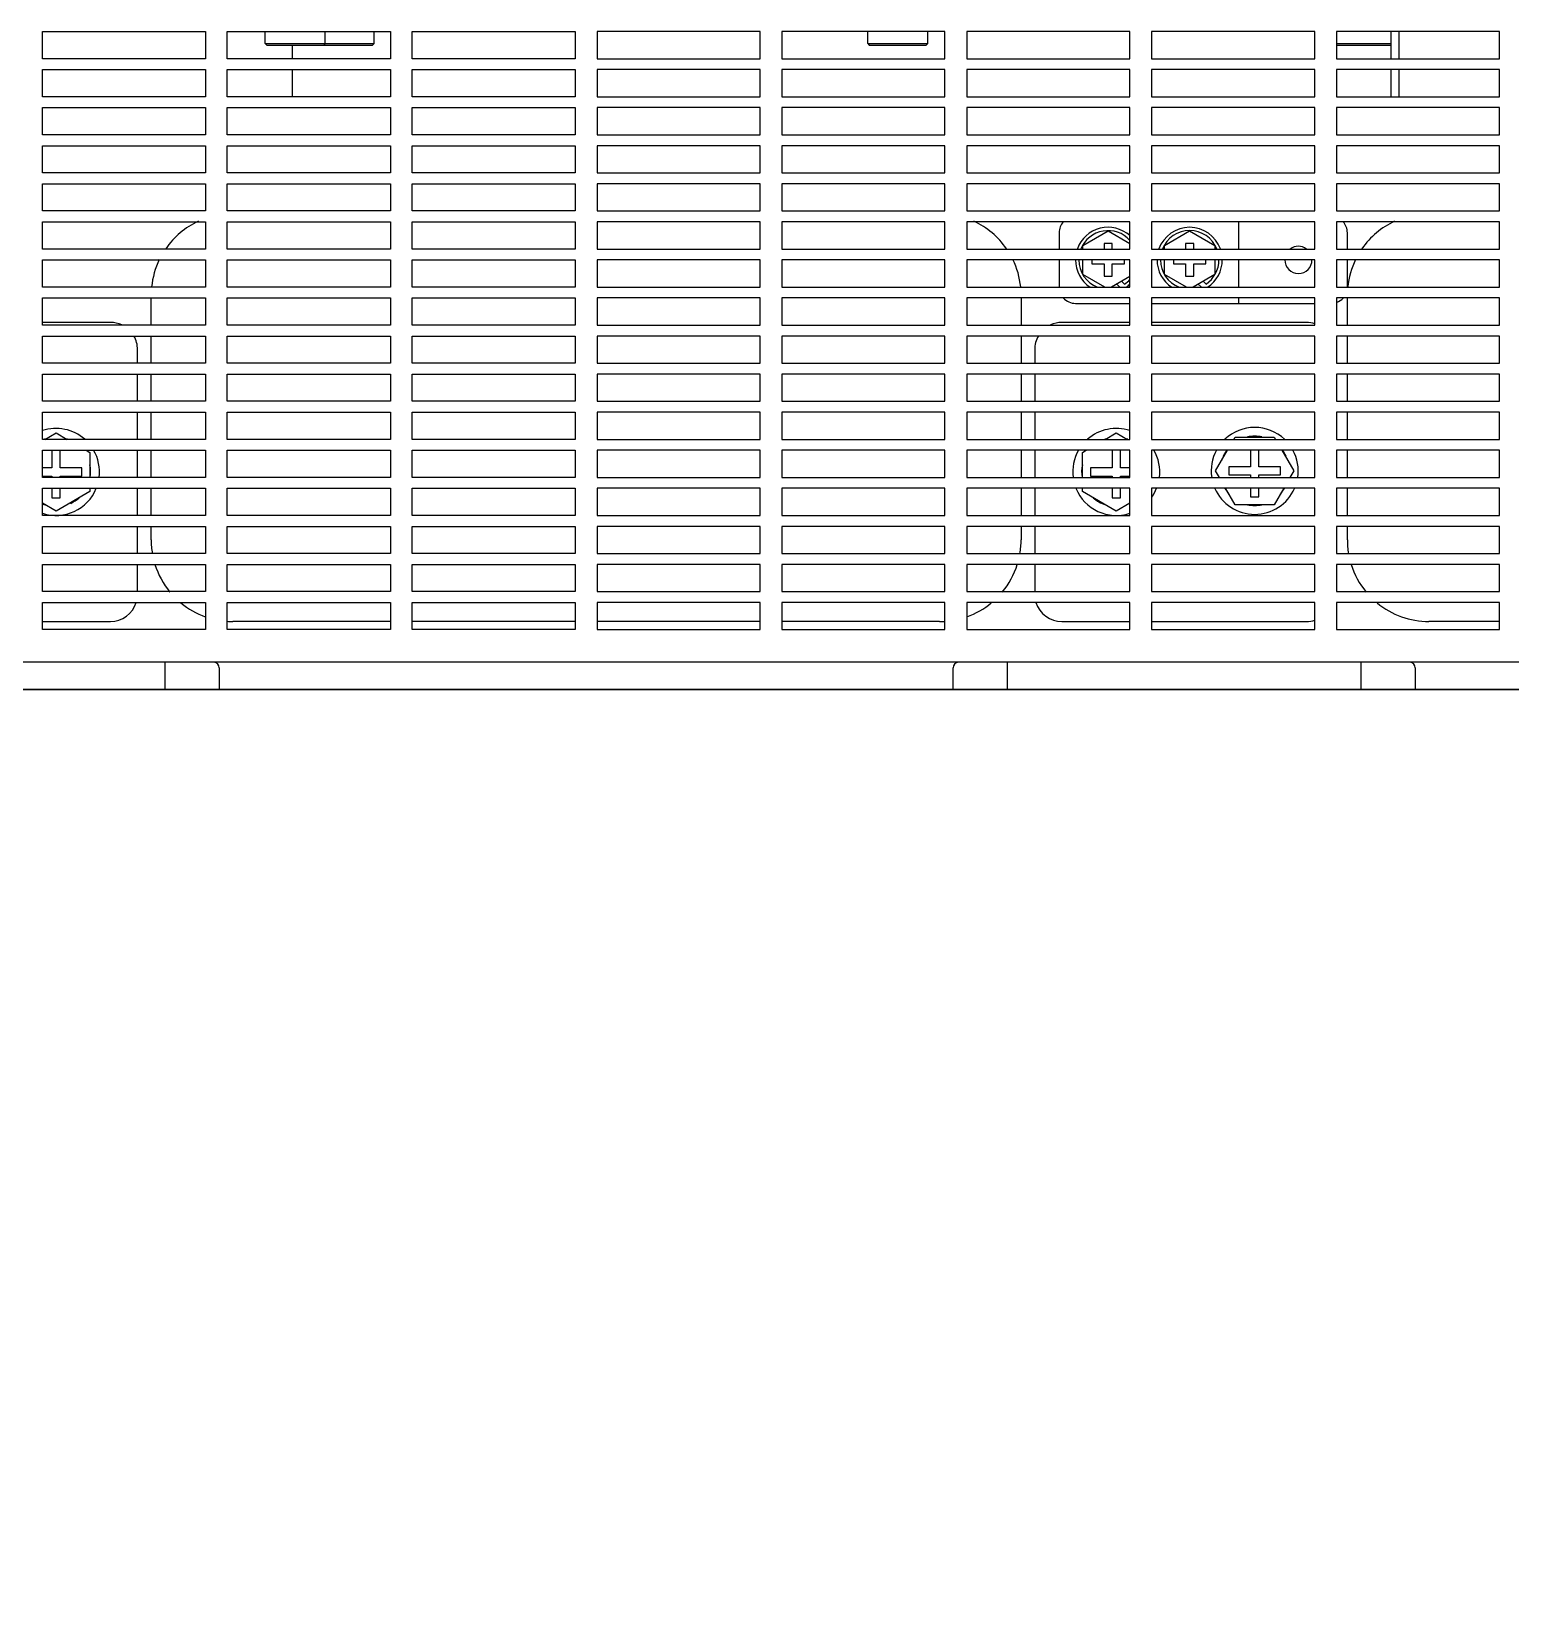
# Model space of a CAD drawing. Extents: x 61367 to 140945, y -1257 to 25588.
# Drawn here: x 70877.2 to 71149.2, y 13802.4 to 14092.4 of the extents above; entities that cross this region are included whole.
import ezdxf

# ---------------------------------------------------------------- set-up
doc = ezdxf.new("R2010")
doc.units = 0
doc.header["$MEASUREMENT"] = 0
doc.layers.get('0').update_dxf_attribs({"linetype": 'CONTINUOUS'})
for name, color, linetype in [('2401-00258-M8-20HWMC_0', 7, 'CONTINUOUS'), ('2401-00300-M6-16HWMC_0', 7, 'CONTINUOUS'), ('2403-00027_S-M6-0_0', 7, 'CONTINUOUS'), ('4212-88600-2_1_0', 7, 'CONTINUOUS'), ('4212-88600-2_2_0', 7, 'CONTINUOUS'), ('4215-06933_0', 7, 'CONTINUOUS'), ('4215-06934_0', 7, 'CONTINUOUS'), ('4215-07850_1_0', 7, 'CONTINUOUS'), ('4215-07850_3_0', 7, 'CONTINUOUS')]:
    doc.layers.add(name, color=color, linetype=linetype)

# ---------------------------------------------------------------- blocks, each defined once
blk = doc.blocks.new('ERGRTHTHRT')
at = {"layer": '2401-00258-M8-20HWMC_0', "color": 7, "linetype": 'Continuous'}
for p, q in [((-37639.62, -69676.16), (-37637.56, -69674.97)), ((-37637.56, -69674.97), (-37635.5, -69676.16)), ((-37444.62, -69676.16), (-37442.56, -69674.97)), ((-37442.56, -69674.97), (-37440.5, -69676.16)), ((-37638.31, -69678.16), (-37638.31, -69681.41)), ((-37636.81, -69681.41), (-37636.81, -69678.16)), ((-37632.03, -69678.16), (-37631.33, -69678.57)), ((-37448.78, -69678.57), (-37448.08, -69678.16)), ((-37443.31, -69678.16), (-37443.31, -69681.41)), ((-37441.81, -69681.41), (-37441.81, -69678.16)), ((-37424.29, -69681.96), (-37422.1, -69678.16)), ((-37420.94, -69676.16), (-37420.7, -69675.73)), ((-37420.7, -69675.73), (-37413.51, -69675.73)), ((-37417.85, -69678.16), (-37417.85, -69681.21)), ((-37416.35, -69681.21), (-37416.35, -69678.16)), ((-37413.51, -69675.73), (-37413.26, -69676.16)), ((-37412.1, -69678.16), (-37409.91, -69681.96)), ((-37631.33, -69678.57), (-37631.33, -69683.16)), ((-37448.78, -69683.16), (-37448.78, -69678.57)), ((-37411.33, -69679.27), (-37411.42, -69679.35)), ((-37638.31, -69681.41), (-37640.06, -69681.41)), ((-37640.06, -69682.91), (-37638.31, -69682.91)), ((-37638.31, -69682.91), (-37638.31, -69683.16)), ((-37632.81, -69681.41), (-37636.81, -69681.41)), ((-37636.81, -69682.91), (-37632.81, -69682.91)), ((-37636.81, -69683.16), (-37636.81, -69682.91)), ((-37632.81, -69682.91), (-37632.81, -69681.41)), ((-37443.31, -69681.41), (-37447.31, -69681.41)), ((-37447.31, -69681.41), (-37447.31, -69682.91)), ((-37447.31, -69682.91), (-37443.31, -69682.91)), ((-37443.31, -69682.91), (-37443.31, -69683.16)), ((-37440.06, -69681.41), (-37441.81, -69681.41)), ((-37441.81, -69682.91), (-37440.06, -69682.91)), ((-37441.81, -69683.16), (-37441.81, -69682.91)), ((-37423.6, -69683.16), (-37424.29, -69681.96)), ((-37417.85, -69681.21), (-37421.85, -69681.21)), ((-37421.85, -69681.21), (-37421.85, -69682.71)), ((-37421.85, -69682.71), (-37417.85, -69682.71)), ((-37417.85, -69682.71), (-37417.85, -69683.16)), ((-37412.35, -69681.21), (-37416.35, -69681.21)), ((-37416.35, -69682.71), (-37412.35, -69682.71)), ((-37416.35, -69683.16), (-37416.35, -69682.71)), ((-37412.35, -69682.71), (-37412.35, -69681.21)), ((-37409.91, -69681.96), (-37410.61, -69683.16)), ((-37638.31, -69685.16), (-37638.31, -69686.91)), ((-37638.31, -69686.91), (-37636.81, -69686.91)), ((-37631.33, -69685.76), (-37637.56, -69689.35)), ((-37636.81, -69686.91), (-37636.81, -69685.16)), ((-37631.33, -69685.16), (-37631.33, -69685.76)), ((-37448.78, -69685.76), (-37448.78, -69685.16)), ((-37442.56, -69689.35), (-37448.78, -69685.76)), ((-37443.31, -69685.16), (-37443.31, -69686.91)), ((-37443.31, -69686.91), (-37441.81, -69686.91)), ((-37441.81, -69686.91), (-37441.81, -69685.16)), ((-37420.7, -69688.19), (-37422.44, -69685.16)), ((-37417.85, -69685.16), (-37417.85, -69686.71)), ((-37417.85, -69686.71), (-37416.35, -69686.71)), ((-37416.35, -69686.71), (-37416.35, -69685.16)), ((-37411.76, -69685.16), (-37413.51, -69688.19)), ((-37637.56, -69689.35), (-37640.06, -69687.91)), ((-37634.86, -69687.93), (-37634.95, -69687.85)), ((-37440.06, -69687.91), (-37442.56, -69689.35)), ((-37413.51, -69688.19), (-37420.7, -69688.19))]:
    blk.add_line(p, q, dxfattribs=at)
for centre, radius, start, end in [((-37637.56, -69682.16), 8, 48.6954, 108.2348), ((-37442.56, -69682.16), 8, 71.7652, 131.3046), ((-37417.1, -69681.96), 8, 46.5723, 133.4277), ((-37637.56, -69682.16), 6.37, 108.0353, 109.2971), ((-37637.56, -69682.16), 6.37, 70.7029, 71.9647), ((-37637.56, -69682.16), 8, 352.8137, 30.0418), ((-37442.56, -69682.16), 8, 149.9582, 187.1863), ((-37442.56, -69682.16), 6.37, 108.0353, 109.2971), ((-37442.56, -69682.16), 6.37, 70.7029, 71.9647), ((-37442.56, -69682.16), 8, 352.8137, 30.0418), ((-37417.1, -69681.96), 8, 151.6376, 188.6715), ((-37417.1, -69681.96), 6.37, 143.2955, 161.9649), ((-37417.1, -69681.96), 6.37, 78.0354, 101.9649), ((-37417.1, -69681.96), 6.37, 25.048, 36.6275), ((-37417.1, -69681.96), 8, 351.3285, 28.3624), ((-37637.56, -69682.16), 6.37, 350.9517, 11.9647), ((-37442.56, -69682.16), 6.37, 168.0353, 189.0483), ((-37637.56, -69682.16), 8, 251.7652, 337.9435), ((-37637.56, -69682.16), 6.37, 295.0479, 311.9647), ((-37442.56, -69682.16), 8, 202.0565, 288.2348), ((-37442.56, -69682.16), 6.37, 228.0353, 251.9647), ((-37442.56, -69682.16), 8, 324.5271, 337.9435), ((-37417.1, -69681.96), 8, 203.6637, 336.3363), ((-37417.1, -69681.96), 6.37, 210.2989, 221.9649), ((-37417.1, -69681.96), 6.37, 318.0354, 329.7011), ((-37637.56, -69682.16), 6.37, 246.8121, 251.9647), ((-37417.1, -69681.96), 6.37, 258.0354, 281.9649)]:
    blk.add_arc(centre, radius, start, end, dxfattribs=at)
at = {"layer": '2401-00300-M6-16HWMC_0', "color": 7, "linetype": 'Continuous'}
for p, q in [((-37448.7, -69640.49), (-37444.06, -69637.81)), ((-37448.7, -69641.16), (-37448.7, -69640.49)), ((-37443.31, -69640.16), (-37444.81, -69640.16)), ((-37444.81, -69640.16), (-37444.81, -69641.16)), ((-37444.06, -69637.81), (-37440.06, -69640.12)), ((-37443.31, -69641.16), (-37443.31, -69640.16)), ((-37433.7, -69640.49), (-37429.06, -69637.81)), ((-37433.7, -69641.16), (-37433.7, -69640.49)), ((-37428.31, -69640.16), (-37429.81, -69640.16)), ((-37429.81, -69640.16), (-37429.81, -69641.16)), ((-37429.06, -69637.81), (-37424.42, -69640.49)), ((-37428.31, -69641.16), (-37428.31, -69640.16)), ((-37424.42, -69640.49), (-37424.42, -69641.16)), ((-37448.7, -69645.84), (-37448.7, -69643.16)), ((-37447.06, -69643.16), (-37447.06, -69643.91)), ((-37441.06, -69643.91), (-37441.06, -69643.16)), ((-37433.7, -69645.84), (-37433.7, -69643.16)), ((-37432.06, -69643.16), (-37432.06, -69643.91)), ((-37426.06, -69643.91), (-37426.06, -69643.16)), ((-37424.42, -69643.16), (-37424.42, -69645.84)), ((-37444.67, -69648.16), (-37448.7, -69645.84)), ((-37447.06, -69643.91), (-37444.81, -69643.91)), ((-37444.81, -69643.91), (-37444.81, -69646.16)), ((-37444.81, -69646.16), (-37443.31, -69646.16)), ((-37440.06, -69646.21), (-37443.44, -69648.16)), ((-37443.31, -69643.91), (-37441.06, -69643.91)), ((-37443.31, -69646.16), (-37443.31, -69643.91)), ((-37429.67, -69648.16), (-37433.7, -69645.84)), ((-37432.06, -69643.91), (-37429.81, -69643.91)), ((-37429.81, -69643.91), (-37429.81, -69646.16)), ((-37429.81, -69646.16), (-37428.31, -69646.16)), ((-37424.42, -69645.84), (-37428.44, -69648.16)), ((-37428.31, -69643.91), (-37426.06, -69643.91)), ((-37428.31, -69646.16), (-37428.31, -69643.91)), ((-37442.47, -69647.6), (-37441.96, -69648.11)), ((-37441.04, -69647.61), (-37441.57, -69647.09)), ((-37427.47, -69647.6), (-37426.96, -69648.11)), ((-37426.04, -69647.61), (-37426.57, -69647.09))]:
    blk.add_line(p, q, dxfattribs=at)
for centre, radius, start, end in [((-37444.06, -69643.16), 6, 48.1287, 160.4814), ((-37429.06, -69643.16), 6, 19.5186, 160.4814), ((-37444.06, -69643.16), 5.38, 41.88, 158.1011), ((-37429.06, -69643.16), 5.38, 21.9007, 158.1011), ((-37444.06, -69643.16), 6, 180, 236.5861), ((-37444.06, -69643.16), 5.38, 180, 248.8338), ((-37429.06, -69643.16), 6, 180, 236.5861), ((-37429.06, -69643.16), 5.38, 180, 248.8338), ((-37429.06, -69643.16), 5.38, 304.1123, 0), ((-37429.06, -69643.16), 6, 303.4139, 0), ((-37444.06, -69643.16), 5.38, 291.2761, 292.9799), ((-37444.06, -69643.16), 5.38, 304.1123, 318.2134), ((-37444.06, -69643.16), 6, 303.4139, 311.8713), ((-37429.06, -69643.16), 5.38, 291.2761, 292.9799)]:
    blk.add_arc(centre, radius, start, end, dxfattribs=at)
at = {"layer": '2403-00027_S-M6-0_0', "color": 7, "linetype": 'Continuous'}
for p, q in [((-37599.08, -69603.36), (-37599.08, -69601.16)), ((-37588.03, -69603.36), (-37588.03, -69601.16)), ((-37579.03, -69603.36), (-37579.03, -69601.16)), ((-37488.28, -69603.36), (-37488.28, -69601.16)), ((-37477.23, -69603.36), (-37477.23, -69601.16)), ((-37599.08, -69603.36), (-37588.03, -69603.36)), ((-37599.08, -69603.36), (-37598.78, -69603.66)), ((-37598.78, -69603.66), (-37588.33, -69603.66)), ((-37588.03, -69603.36), (-37588.33, -69603.66)), ((-37588.33, -69603.66), (-37579.33, -69603.66)), ((-37588.03, -69603.36), (-37579.03, -69603.36)), ((-37579.03, -69603.36), (-37579.33, -69603.66)), ((-37488.28, -69603.36), (-37477.23, -69603.36)), ((-37488.28, -69603.36), (-37487.98, -69603.66)), ((-37487.98, -69603.66), (-37477.53, -69603.66)), ((-37477.23, -69603.36), (-37477.53, -69603.66)), ((-37402.06, -69603.36), (-37392.06, -69603.36)), ((-37402.06, -69603.66), (-37392.06, -69603.66))]:
    blk.add_line(p, q, dxfattribs=at)
at = {"layer": '4212-88600-2_1_0', "color": 7, "linetype": 'Continuous'}
for p, q in [((-37620.06, -69655.16), (-37620.06, -69650.16)), ((-37460.06, -69650.16), (-37460.06, -69655.16)), ((-37400.06, -69655.16), (-37400.06, -69650.16)), ((-37620.06, -69662.16), (-37620.06, -69657.16)), ((-37460.06, -69657.16), (-37460.06, -69662.16)), ((-37400.06, -69662.16), (-37400.06, -69657.16)), ((-37620.06, -69669.16), (-37620.06, -69664.16)), ((-37460.06, -69664.16), (-37460.06, -69669.16)), ((-37400.06, -69669.16), (-37400.06, -69664.16)), ((-37620.06, -69676.16), (-37620.06, -69671.16)), ((-37460.06, -69671.16), (-37460.06, -69676.16)), ((-37400.06, -69676.16), (-37400.06, -69671.16)), ((-37620.06, -69683.16), (-37620.06, -69678.16)), ((-37460.06, -69678.16), (-37460.06, -69683.16)), ((-37400.06, -69683.16), (-37400.06, -69678.16)), ((-37620.06, -69690.16), (-37620.06, -69685.16)), ((-37460.06, -69685.16), (-37460.06, -69690.16)), ((-37400.06, -69690.16), (-37400.06, -69685.16)), ((-37620.06, -69694.66), (-37620.06, -69692.16)), ((-37460.06, -69692.16), (-37460.06, -69694.66)), ((-37400.06, -69694.66), (-37400.06, -69692.16)), ((-37576.06, -69709.66), (-37605.06, -69709.66)), ((-37542.06, -69709.66), (-37572.06, -69709.66)), ((-37508.06, -69709.66), (-37538.06, -69709.66)), ((-37475.06, -69709.66), (-37504.06, -69709.66)), ((-37372.06, -69709.66), (-37385.06, -69709.66)), ((-37617.56, -69717.16), (-37617.56, -69722.16)), ((-37607.56, -69718.16), (-37607.56, -69722.16)), ((-37472.56, -69722.16), (-37472.56, -69718.16)), ((-37462.56, -69722.16), (-37462.56, -69717.16)), ((-37397.56, -69717.16), (-37397.56, -69722.16)), ((-37387.56, -69718.16), (-37387.56, -69722.16)), ((-37902.06, -69722.16), (-37178.06, -69722.16))]:
    blk.add_line(p, q, dxfattribs=at)
for centre, start, end in [((-37605.06, -69649.66), 114.9111, 145.185), ((-37475.06, -69649.66), 34.815, 65.0889), ((-37385.06, -69649.66), 114.9111, 145.185), ((-37605.06, -69649.66), 154.1309, 174.1396), ((-37475.06, -69649.66), 5.8604, 25.8691), ((-37385.06, -69649.66), 154.1309, 174.1396), ((-37605.06, -69694.66), 180, 189.7122), ((-37475.06, -69694.66), 350.2878, 0), ((-37385.06, -69694.66), 180, 189.7122), ((-37605.06, -69694.66), 197.5452, 219.6682), ((-37475.06, -69694.66), 320.3318, 342.4548), ((-37385.06, -69694.66), 197.5452, 219.6682), ((-37605.06, -69694.66), 230.6116, 250.3797), ((-37475.06, -69694.66), 289.6203, 309.3884), ((-37385.06, -69694.66), 230.6116, 270), ((-37605.06, -69694.66), 266.08, 270), ((-37475.06, -69694.66), 270, 273.92)]:
    blk.add_arc(centre, 15, start, end, dxfattribs=at)
for centre, start_param, end_param in [((-37608.56, -69718.16), 0, 1.490511), ((-37471.56, -69718.16), 1.651081, 3.141593), ((-37388.56, -69718.16), 0, 1.490511)]:
    blk.add_ellipse(centre, major_axis=(1, 0), ratio=1, start_param=start_param, end_param=end_param, dxfattribs=at)
at = {"layer": '4212-88600-2_2_0', "color": 7, "linetype": 'Continuous'}
for p, q in [((-37627.56, -69654.66), (-37640.06, -69654.66)), ((-37440.06, -69654.66), (-37452.56, -69654.66)), ((-37407.56, -69654.66), (-37436.06, -69654.66)), ((-37622.56, -69662.16), (-37622.56, -69659.66)), ((-37457.56, -69659.66), (-37457.56, -69662.16)), ((-37622.56, -69669.16), (-37622.56, -69664.16)), ((-37457.56, -69664.16), (-37457.56, -69669.16)), ((-37622.56, -69676.16), (-37622.56, -69671.16)), ((-37457.56, -69671.16), (-37457.56, -69676.16)), ((-37622.56, -69683.16), (-37622.56, -69678.16)), ((-37457.56, -69678.16), (-37457.56, -69683.16)), ((-37622.56, -69690.16), (-37622.56, -69685.16)), ((-37457.56, -69685.16), (-37457.56, -69690.16)), ((-37622.56, -69697.16), (-37622.56, -69692.16)), ((-37457.56, -69692.16), (-37457.56, -69697.16)), ((-37622.56, -69704.16), (-37622.56, -69699.16)), ((-37457.56, -69699.16), (-37457.56, -69704.16)), ((-37640.06, -69709.66), (-37627.56, -69709.66)), ((-37452.56, -69709.66), (-37440.06, -69709.66)), ((-37436.06, -69709.66), (-37407.56, -69709.66))]:
    blk.add_line(p, q, dxfattribs=at)
for centre, start, end in [((-37627.56, -69659.66), 65.0889, 90), ((-37452.56, -69659.66), 90, 114.9111), ((-37407.56, -69659.66), 72.4548, 90), ((-37627.56, -69659.66), 0, 30), ((-37452.56, -69659.66), 150, 180), ((-37627.56, -69704.66), 270, 342.4548), ((-37452.56, -69704.66), 197.5452, 270), ((-37407.56, -69704.66), 270, 287.5452)]:
    blk.add_arc(centre, 5, start, end, dxfattribs=at)
at = {"layer": '4215-06933_0', "color": 7, "linetype": 'Continuous'}
for p, q in [((-37420.06, -69636.16), (-37420.06, -69641.16)), ((-37453.06, -69638.16), (-37453.06, -69641.16)), ((-37400.06, -69641.16), (-37400.06, -69638.16)), ((-37453.06, -69643.16), (-37453.06, -69648.16)), ((-37420.06, -69643.16), (-37420.06, -69648.16)), ((-37400.06, -69648.16), (-37400.06, -69643.16)), ((-37450.06, -69651.16), (-37440.06, -69651.16)), ((-37436.06, -69651.16), (-37406.06, -69651.16)), ((-37420.06, -69650.16), (-37420.06, -69651.16))]:
    blk.add_line(p, q, dxfattribs=at)
for centre, radius, start, end in [((-37450.06, -69638.16), 3, 137.9125, 180), ((-37403.06, -69638.16), 3, 0, 42.0875), ((-37409.06, -69643.16), 2.5, 180, 0), ((-37409.06, -69643.16), 2.5, 53.277, 126.723), ((-37450.06, -69648.16), 3, 222.0875, 270), ((-37403.06, -69648.16), 3, 289.6203, 317.9125)]:
    blk.add_arc(centre, radius, start, end, dxfattribs=at)
at = {"layer": '4215-06934_0', "color": 7, "linetype": 'Continuous'}
for p, q in [((-37640.06, -69601.16), (-37610.06, -69601.16)), ((-37640.06, -69606.16), (-37640.06, -69601.16)), ((-37610.06, -69601.16), (-37610.06, -69606.16)), ((-37606.06, -69601.16), (-37576.06, -69601.16)), ((-37606.06, -69606.16), (-37606.06, -69601.16)), ((-37576.06, -69601.16), (-37576.06, -69606.16)), ((-37572.06, -69601.16), (-37542.06, -69601.16)), ((-37572.06, -69606.16), (-37572.06, -69601.16)), ((-37542.06, -69601.16), (-37542.06, -69606.16)), ((-37508.06, -69601.16), (-37538.06, -69601.16)), ((-37538.06, -69601.16), (-37538.06, -69606.16)), ((-37508.06, -69606.16), (-37508.06, -69601.16)), ((-37474.06, -69601.16), (-37504.06, -69601.16)), ((-37504.06, -69601.16), (-37504.06, -69606.16)), ((-37474.06, -69606.16), (-37474.06, -69601.16)), ((-37440.06, -69601.16), (-37470.06, -69601.16)), ((-37470.06, -69601.16), (-37470.06, -69606.16)), ((-37440.06, -69606.16), (-37440.06, -69601.16)), ((-37406.06, -69601.16), (-37436.06, -69601.16)), ((-37436.06, -69601.16), (-37436.06, -69606.16)), ((-37406.06, -69606.16), (-37406.06, -69601.16)), ((-37372.06, -69601.16), (-37402.06, -69601.16)), ((-37402.06, -69601.16), (-37402.06, -69606.16)), ((-37372.06, -69606.16), (-37372.06, -69601.16)), ((-37610.06, -69606.16), (-37640.06, -69606.16)), ((-37640.06, -69608.16), (-37610.06, -69608.16)), ((-37640.06, -69613.16), (-37640.06, -69608.16)), ((-37610.06, -69608.16), (-37610.06, -69613.16)), ((-37576.06, -69606.16), (-37606.06, -69606.16)), ((-37606.06, -69608.16), (-37576.06, -69608.16)), ((-37606.06, -69613.16), (-37606.06, -69608.16)), ((-37576.06, -69608.16), (-37576.06, -69613.16)), ((-37542.06, -69606.16), (-37572.06, -69606.16)), ((-37572.06, -69608.16), (-37542.06, -69608.16)), ((-37572.06, -69613.16), (-37572.06, -69608.16)), ((-37542.06, -69608.16), (-37542.06, -69613.16)), ((-37538.06, -69606.16), (-37508.06, -69606.16)), ((-37508.06, -69608.16), (-37538.06, -69608.16)), ((-37538.06, -69608.16), (-37538.06, -69613.16)), ((-37508.06, -69613.16), (-37508.06, -69608.16)), ((-37504.06, -69606.16), (-37474.06, -69606.16)), ((-37474.06, -69608.16), (-37504.06, -69608.16)), ((-37504.06, -69608.16), (-37504.06, -69613.16)), ((-37474.06, -69613.16), (-37474.06, -69608.16)), ((-37470.06, -69606.16), (-37440.06, -69606.16)), ((-37440.06, -69608.16), (-37470.06, -69608.16)), ((-37470.06, -69608.16), (-37470.06, -69613.16)), ((-37440.06, -69613.16), (-37440.06, -69608.16)), ((-37436.06, -69606.16), (-37406.06, -69606.16)), ((-37406.06, -69608.16), (-37436.06, -69608.16)), ((-37436.06, -69608.16), (-37436.06, -69613.16)), ((-37406.06, -69613.16), (-37406.06, -69608.16)), ((-37402.06, -69606.16), (-37372.06, -69606.16)), ((-37372.06, -69608.16), (-37402.06, -69608.16)), ((-37402.06, -69608.16), (-37402.06, -69613.16)), ((-37372.06, -69613.16), (-37372.06, -69608.16)), ((-37610.06, -69613.16), (-37640.06, -69613.16)), ((-37576.06, -69613.16), (-37606.06, -69613.16)), ((-37542.06, -69613.16), (-37572.06, -69613.16)), ((-37538.06, -69613.16), (-37508.06, -69613.16)), ((-37504.06, -69613.16), (-37474.06, -69613.16)), ((-37470.06, -69613.16), (-37440.06, -69613.16)), ((-37436.06, -69613.16), (-37406.06, -69613.16)), ((-37402.06, -69613.16), (-37372.06, -69613.16)), ((-37640.06, -69615.16), (-37610.06, -69615.16)), ((-37640.06, -69620.16), (-37640.06, -69615.16)), ((-37610.06, -69615.16), (-37610.06, -69620.16)), ((-37606.06, -69615.16), (-37576.06, -69615.16)), ((-37606.06, -69620.16), (-37606.06, -69615.16)), ((-37576.06, -69615.16), (-37576.06, -69620.16)), ((-37572.06, -69615.16), (-37542.06, -69615.16)), ((-37572.06, -69620.16), (-37572.06, -69615.16)), ((-37542.06, -69615.16), (-37542.06, -69620.16)), ((-37508.06, -69615.16), (-37538.06, -69615.16)), ((-37538.06, -69615.16), (-37538.06, -69620.16)), ((-37508.06, -69620.16), (-37508.06, -69615.16)), ((-37474.06, -69615.16), (-37504.06, -69615.16)), ((-37504.06, -69615.16), (-37504.06, -69620.16)), ((-37474.06, -69620.16), (-37474.06, -69615.16)), ((-37440.06, -69615.16), (-37470.06, -69615.16)), ((-37470.06, -69615.16), (-37470.06, -69620.16)), ((-37440.06, -69620.16), (-37440.06, -69615.16)), ((-37406.06, -69615.16), (-37436.06, -69615.16)), ((-37436.06, -69615.16), (-37436.06, -69620.16)), ((-37406.06, -69620.16), (-37406.06, -69615.16)), ((-37372.06, -69615.16), (-37402.06, -69615.16)), ((-37402.06, -69615.16), (-37402.06, -69620.16)), ((-37372.06, -69620.16), (-37372.06, -69615.16)), ((-37610.06, -69620.16), (-37640.06, -69620.16)), ((-37576.06, -69620.16), (-37606.06, -69620.16)), ((-37542.06, -69620.16), (-37572.06, -69620.16)), ((-37538.06, -69620.16), (-37508.06, -69620.16)), ((-37504.06, -69620.16), (-37474.06, -69620.16)), ((-37470.06, -69620.16), (-37440.06, -69620.16)), ((-37436.06, -69620.16), (-37406.06, -69620.16)), ((-37402.06, -69620.16), (-37372.06, -69620.16)), ((-37640.06, -69622.16), (-37610.06, -69622.16)), ((-37640.06, -69627.16), (-37640.06, -69622.16)), ((-37610.06, -69622.16), (-37610.06, -69627.16)), ((-37606.06, -69622.16), (-37576.06, -69622.16)), ((-37606.06, -69627.16), (-37606.06, -69622.16)), ((-37576.06, -69622.16), (-37576.06, -69627.16)), ((-37572.06, -69622.16), (-37542.06, -69622.16)), ((-37572.06, -69627.16), (-37572.06, -69622.16)), ((-37542.06, -69622.16), (-37542.06, -69627.16)), ((-37508.06, -69622.16), (-37538.06, -69622.16)), ((-37538.06, -69622.16), (-37538.06, -69627.16)), ((-37508.06, -69627.16), (-37508.06, -69622.16)), ((-37474.06, -69622.16), (-37504.06, -69622.16)), ((-37504.06, -69622.16), (-37504.06, -69627.16)), ((-37474.06, -69627.16), (-37474.06, -69622.16)), ((-37440.06, -69622.16), (-37470.06, -69622.16)), ((-37470.06, -69622.16), (-37470.06, -69627.16)), ((-37440.06, -69627.16), (-37440.06, -69622.16)), ((-37406.06, -69622.16), (-37436.06, -69622.16)), ((-37436.06, -69622.16), (-37436.06, -69627.16)), ((-37406.06, -69627.16), (-37406.06, -69622.16)), ((-37372.06, -69622.16), (-37402.06, -69622.16)), ((-37402.06, -69622.16), (-37402.06, -69627.16)), ((-37372.06, -69627.16), (-37372.06, -69622.16)), ((-37610.06, -69627.16), (-37640.06, -69627.16)), ((-37576.06, -69627.16), (-37606.06, -69627.16)), ((-37542.06, -69627.16), (-37572.06, -69627.16)), ((-37538.06, -69627.16), (-37508.06, -69627.16)), ((-37504.06, -69627.16), (-37474.06, -69627.16)), ((-37470.06, -69627.16), (-37440.06, -69627.16)), ((-37436.06, -69627.16), (-37406.06, -69627.16)), ((-37402.06, -69627.16), (-37372.06, -69627.16)), ((-37640.06, -69629.16), (-37610.06, -69629.16)), ((-37640.06, -69634.16), (-37640.06, -69629.16)), ((-37610.06, -69629.16), (-37610.06, -69634.16)), ((-37606.06, -69629.16), (-37576.06, -69629.16)), ((-37606.06, -69634.16), (-37606.06, -69629.16)), ((-37576.06, -69629.16), (-37576.06, -69634.16)), ((-37572.06, -69629.16), (-37542.06, -69629.16)), ((-37572.06, -69634.16), (-37572.06, -69629.16)), ((-37542.06, -69629.16), (-37542.06, -69634.16)), ((-37508.06, -69629.16), (-37538.06, -69629.16)), ((-37538.06, -69629.16), (-37538.06, -69634.16)), ((-37508.06, -69634.16), (-37508.06, -69629.16)), ((-37474.06, -69629.16), (-37504.06, -69629.16)), ((-37504.06, -69629.16), (-37504.06, -69634.16)), ((-37474.06, -69634.16), (-37474.06, -69629.16)), ((-37440.06, -69629.16), (-37470.06, -69629.16)), ((-37470.06, -69629.16), (-37470.06, -69634.16)), ((-37440.06, -69634.16), (-37440.06, -69629.16)), ((-37406.06, -69629.16), (-37436.06, -69629.16)), ((-37436.06, -69629.16), (-37436.06, -69634.16)), ((-37406.06, -69634.16), (-37406.06, -69629.16)), ((-37372.06, -69629.16), (-37402.06, -69629.16)), ((-37402.06, -69629.16), (-37402.06, -69634.16)), ((-37372.06, -69634.16), (-37372.06, -69629.16)), ((-37610.06, -69634.16), (-37640.06, -69634.16)), ((-37576.06, -69634.16), (-37606.06, -69634.16)), ((-37542.06, -69634.16), (-37572.06, -69634.16)), ((-37538.06, -69634.16), (-37508.06, -69634.16)), ((-37504.06, -69634.16), (-37474.06, -69634.16)), ((-37470.06, -69634.16), (-37440.06, -69634.16)), ((-37436.06, -69634.16), (-37406.06, -69634.16)), ((-37402.06, -69634.16), (-37372.06, -69634.16)), ((-37640.06, -69636.16), (-37610.06, -69636.16)), ((-37640.06, -69641.16), (-37640.06, -69636.16)), ((-37610.06, -69636.16), (-37610.06, -69641.16)), ((-37606.06, -69636.16), (-37576.06, -69636.16)), ((-37606.06, -69641.16), (-37606.06, -69636.16)), ((-37576.06, -69636.16), (-37576.06, -69641.16)), ((-37572.06, -69636.16), (-37542.06, -69636.16)), ((-37572.06, -69641.16), (-37572.06, -69636.16)), ((-37542.06, -69636.16), (-37542.06, -69641.16)), ((-37508.06, -69636.16), (-37538.06, -69636.16)), ((-37538.06, -69636.16), (-37538.06, -69641.16)), ((-37508.06, -69641.16), (-37508.06, -69636.16)), ((-37474.06, -69636.16), (-37504.06, -69636.16)), ((-37504.06, -69636.16), (-37504.06, -69641.16)), ((-37474.06, -69641.16), (-37474.06, -69636.16)), ((-37440.06, -69636.16), (-37470.06, -69636.16)), ((-37470.06, -69636.16), (-37470.06, -69641.16)), ((-37440.06, -69641.16), (-37440.06, -69636.16)), ((-37406.06, -69636.16), (-37436.06, -69636.16)), ((-37436.06, -69636.16), (-37436.06, -69641.16)), ((-37406.06, -69641.16), (-37406.06, -69636.16)), ((-37372.06, -69636.16), (-37402.06, -69636.16)), ((-37402.06, -69636.16), (-37402.06, -69641.16)), ((-37372.06, -69641.16), (-37372.06, -69636.16)), ((-37610.06, -69641.16), (-37640.06, -69641.16)), ((-37640.06, -69643.16), (-37610.06, -69643.16)), ((-37640.06, -69648.16), (-37640.06, -69643.16)), ((-37610.06, -69643.16), (-37610.06, -69648.16)), ((-37576.06, -69641.16), (-37606.06, -69641.16)), ((-37606.06, -69643.16), (-37576.06, -69643.16)), ((-37606.06, -69648.16), (-37606.06, -69643.16)), ((-37576.06, -69643.16), (-37576.06, -69648.16)), ((-37542.06, -69641.16), (-37572.06, -69641.16)), ((-37572.06, -69643.16), (-37542.06, -69643.16)), ((-37572.06, -69648.16), (-37572.06, -69643.16)), ((-37542.06, -69643.16), (-37542.06, -69648.16)), ((-37538.06, -69641.16), (-37508.06, -69641.16)), ((-37508.06, -69643.16), (-37538.06, -69643.16)), ((-37538.06, -69643.16), (-37538.06, -69648.16)), ((-37508.06, -69648.16), (-37508.06, -69643.16)), ((-37504.06, -69641.16), (-37474.06, -69641.16)), ((-37474.06, -69643.16), (-37504.06, -69643.16)), ((-37504.06, -69643.16), (-37504.06, -69648.16)), ((-37474.06, -69648.16), (-37474.06, -69643.16)), ((-37470.06, -69641.16), (-37440.06, -69641.16)), ((-37440.06, -69643.16), (-37470.06, -69643.16)), ((-37470.06, -69643.16), (-37470.06, -69648.16)), ((-37440.06, -69648.16), (-37440.06, -69643.16)), ((-37436.06, -69641.16), (-37406.06, -69641.16)), ((-37406.06, -69643.16), (-37436.06, -69643.16)), ((-37436.06, -69643.16), (-37436.06, -69648.16)), ((-37406.06, -69648.16), (-37406.06, -69643.16)), ((-37402.06, -69641.16), (-37372.06, -69641.16)), ((-37372.06, -69643.16), (-37402.06, -69643.16)), ((-37402.06, -69643.16), (-37402.06, -69648.16)), ((-37372.06, -69648.16), (-37372.06, -69643.16)), ((-37610.06, -69648.16), (-37640.06, -69648.16)), ((-37576.06, -69648.16), (-37606.06, -69648.16)), ((-37542.06, -69648.16), (-37572.06, -69648.16)), ((-37538.06, -69648.16), (-37508.06, -69648.16)), ((-37504.06, -69648.16), (-37474.06, -69648.16)), ((-37470.06, -69648.16), (-37440.06, -69648.16)), ((-37436.06, -69648.16), (-37406.06, -69648.16)), ((-37402.06, -69648.16), (-37372.06, -69648.16)), ((-37640.06, -69650.16), (-37610.06, -69650.16)), ((-37640.06, -69655.16), (-37640.06, -69650.16)), ((-37610.06, -69650.16), (-37610.06, -69655.16)), ((-37606.06, -69650.16), (-37576.06, -69650.16)), ((-37606.06, -69655.16), (-37606.06, -69650.16)), ((-37576.06, -69650.16), (-37576.06, -69655.16)), ((-37572.06, -69650.16), (-37542.06, -69650.16)), ((-37572.06, -69655.16), (-37572.06, -69650.16)), ((-37542.06, -69650.16), (-37542.06, -69655.16)), ((-37508.06, -69650.16), (-37538.06, -69650.16)), ((-37538.06, -69650.16), (-37538.06, -69655.16)), ((-37508.06, -69655.16), (-37508.06, -69650.16)), ((-37474.06, -69650.16), (-37504.06, -69650.16)), ((-37504.06, -69650.16), (-37504.06, -69655.16)), ((-37474.06, -69655.16), (-37474.06, -69650.16)), ((-37440.06, -69650.16), (-37470.06, -69650.16)), ((-37470.06, -69650.16), (-37470.06, -69655.16)), ((-37440.06, -69655.16), (-37440.06, -69650.16)), ((-37406.06, -69650.16), (-37436.06, -69650.16)), ((-37436.06, -69650.16), (-37436.06, -69655.16)), ((-37406.06, -69655.16), (-37406.06, -69650.16)), ((-37372.06, -69650.16), (-37402.06, -69650.16)), ((-37402.06, -69650.16), (-37402.06, -69655.16)), ((-37372.06, -69655.16), (-37372.06, -69650.16)), ((-37610.06, -69655.16), (-37640.06, -69655.16)), ((-37640.06, -69657.16), (-37610.06, -69657.16)), ((-37640.06, -69662.16), (-37640.06, -69657.16)), ((-37610.06, -69657.16), (-37610.06, -69662.16)), ((-37576.06, -69655.16), (-37606.06, -69655.16)), ((-37606.06, -69657.16), (-37576.06, -69657.16)), ((-37606.06, -69662.16), (-37606.06, -69657.16)), ((-37576.06, -69657.16), (-37576.06, -69662.16)), ((-37542.06, -69655.16), (-37572.06, -69655.16)), ((-37572.06, -69657.16), (-37542.06, -69657.16)), ((-37572.06, -69662.16), (-37572.06, -69657.16)), ((-37542.06, -69657.16), (-37542.06, -69662.16)), ((-37538.06, -69655.16), (-37508.06, -69655.16)), ((-37508.06, -69657.16), (-37538.06, -69657.16)), ((-37538.06, -69657.16), (-37538.06, -69662.16)), ((-37508.06, -69662.16), (-37508.06, -69657.16)), ((-37504.06, -69655.16), (-37474.06, -69655.16)), ((-37474.06, -69657.16), (-37504.06, -69657.16)), ((-37504.06, -69657.16), (-37504.06, -69662.16)), ((-37474.06, -69662.16), (-37474.06, -69657.16)), ((-37470.06, -69655.16), (-37440.06, -69655.16)), ((-37440.06, -69657.16), (-37470.06, -69657.16)), ((-37470.06, -69657.16), (-37470.06, -69662.16)), ((-37440.06, -69662.16), (-37440.06, -69657.16)), ((-37436.06, -69655.16), (-37406.06, -69655.16)), ((-37406.06, -69657.16), (-37436.06, -69657.16)), ((-37436.06, -69657.16), (-37436.06, -69662.16)), ((-37406.06, -69662.16), (-37406.06, -69657.16)), ((-37402.06, -69655.16), (-37372.06, -69655.16)), ((-37372.06, -69657.16), (-37402.06, -69657.16)), ((-37402.06, -69657.16), (-37402.06, -69662.16)), ((-37372.06, -69662.16), (-37372.06, -69657.16)), ((-37610.06, -69662.16), (-37640.06, -69662.16)), ((-37576.06, -69662.16), (-37606.06, -69662.16)), ((-37542.06, -69662.16), (-37572.06, -69662.16)), ((-37538.06, -69662.16), (-37508.06, -69662.16)), ((-37504.06, -69662.16), (-37474.06, -69662.16)), ((-37470.06, -69662.16), (-37440.06, -69662.16)), ((-37436.06, -69662.16), (-37406.06, -69662.16)), ((-37402.06, -69662.16), (-37372.06, -69662.16)), ((-37640.06, -69664.16), (-37610.06, -69664.16)), ((-37640.06, -69669.16), (-37640.06, -69664.16)), ((-37610.06, -69664.16), (-37610.06, -69669.16)), ((-37606.06, -69664.16), (-37576.06, -69664.16)), ((-37606.06, -69669.16), (-37606.06, -69664.16)), ((-37576.06, -69664.16), (-37576.06, -69669.16)), ((-37572.06, -69664.16), (-37542.06, -69664.16)), ((-37572.06, -69669.16), (-37572.06, -69664.16)), ((-37542.06, -69664.16), (-37542.06, -69669.16)), ((-37508.06, -69664.16), (-37538.06, -69664.16)), ((-37538.06, -69664.16), (-37538.06, -69669.16)), ((-37508.06, -69669.16), (-37508.06, -69664.16)), ((-37474.06, -69664.16), (-37504.06, -69664.16)), ((-37504.06, -69664.16), (-37504.06, -69669.16)), ((-37474.06, -69669.16), (-37474.06, -69664.16)), ((-37440.06, -69664.16), (-37470.06, -69664.16)), ((-37470.06, -69664.16), (-37470.06, -69669.16)), ((-37440.06, -69669.16), (-37440.06, -69664.16)), ((-37406.06, -69664.16), (-37436.06, -69664.16)), ((-37436.06, -69664.16), (-37436.06, -69669.16)), ((-37406.06, -69669.16), (-37406.06, -69664.16)), ((-37372.06, -69664.16), (-37402.06, -69664.16)), ((-37402.06, -69664.16), (-37402.06, -69669.16)), ((-37372.06, -69669.16), (-37372.06, -69664.16)), ((-37610.06, -69669.16), (-37640.06, -69669.16)), ((-37576.06, -69669.16), (-37606.06, -69669.16)), ((-37542.06, -69669.16), (-37572.06, -69669.16)), ((-37538.06, -69669.16), (-37508.06, -69669.16)), ((-37504.06, -69669.16), (-37474.06, -69669.16)), ((-37470.06, -69669.16), (-37440.06, -69669.16)), ((-37436.06, -69669.16), (-37406.06, -69669.16)), ((-37402.06, -69669.16), (-37372.06, -69669.16)), ((-37640.06, -69671.16), (-37610.06, -69671.16)), ((-37640.06, -69676.16), (-37640.06, -69671.16)), ((-37610.06, -69671.16), (-37610.06, -69676.16)), ((-37606.06, -69671.16), (-37576.06, -69671.16)), ((-37606.06, -69676.16), (-37606.06, -69671.16)), ((-37576.06, -69671.16), (-37576.06, -69676.16)), ((-37572.06, -69671.16), (-37542.06, -69671.16)), ((-37572.06, -69676.16), (-37572.06, -69671.16)), ((-37542.06, -69671.16), (-37542.06, -69676.16)), ((-37508.06, -69671.16), (-37538.06, -69671.16)), ((-37538.06, -69671.16), (-37538.06, -69676.16)), ((-37508.06, -69676.16), (-37508.06, -69671.16)), ((-37474.06, -69671.16), (-37504.06, -69671.16)), ((-37504.06, -69671.16), (-37504.06, -69676.16)), ((-37474.06, -69676.16), (-37474.06, -69671.16)), ((-37440.06, -69671.16), (-37470.06, -69671.16)), ((-37470.06, -69671.16), (-37470.06, -69676.16)), ((-37440.06, -69676.16), (-37440.06, -69671.16)), ((-37406.06, -69671.16), (-37436.06, -69671.16)), ((-37436.06, -69671.16), (-37436.06, -69676.16)), ((-37406.06, -69676.16), (-37406.06, -69671.16)), ((-37372.06, -69671.16), (-37402.06, -69671.16)), ((-37402.06, -69671.16), (-37402.06, -69676.16)), ((-37372.06, -69676.16), (-37372.06, -69671.16)), ((-37610.06, -69676.16), (-37640.06, -69676.16)), ((-37640.06, -69678.16), (-37610.06, -69678.16)), ((-37640.06, -69683.16), (-37640.06, -69678.16)), ((-37610.06, -69678.16), (-37610.06, -69683.16)), ((-37576.06, -69676.16), (-37606.06, -69676.16)), ((-37606.06, -69678.16), (-37576.06, -69678.16)), ((-37606.06, -69683.16), (-37606.06, -69678.16)), ((-37576.06, -69678.16), (-37576.06, -69683.16)), ((-37542.06, -69676.16), (-37572.06, -69676.16)), ((-37572.06, -69678.16), (-37542.06, -69678.16)), ((-37572.06, -69683.16), (-37572.06, -69678.16)), ((-37542.06, -69678.16), (-37542.06, -69683.16)), ((-37538.06, -69676.16), (-37508.06, -69676.16)), ((-37508.06, -69678.16), (-37538.06, -69678.16)), ((-37538.06, -69678.16), (-37538.06, -69683.16)), ((-37508.06, -69683.16), (-37508.06, -69678.16)), ((-37504.06, -69676.16), (-37474.06, -69676.16)), ((-37474.06, -69678.16), (-37504.06, -69678.16)), ((-37504.06, -69678.16), (-37504.06, -69683.16)), ((-37474.06, -69683.16), (-37474.06, -69678.16)), ((-37470.06, -69676.16), (-37440.06, -69676.16)), ((-37440.06, -69678.16), (-37470.06, -69678.16)), ((-37470.06, -69678.16), (-37470.06, -69683.16)), ((-37440.06, -69683.16), (-37440.06, -69678.16)), ((-37436.06, -69676.16), (-37406.06, -69676.16)), ((-37406.06, -69678.16), (-37436.06, -69678.16)), ((-37436.06, -69678.16), (-37436.06, -69683.16)), ((-37406.06, -69683.16), (-37406.06, -69678.16)), ((-37402.06, -69676.16), (-37372.06, -69676.16)), ((-37372.06, -69678.16), (-37402.06, -69678.16)), ((-37402.06, -69678.16), (-37402.06, -69683.16)), ((-37372.06, -69683.16), (-37372.06, -69678.16)), ((-37610.06, -69683.16), (-37640.06, -69683.16)), ((-37576.06, -69683.16), (-37606.06, -69683.16)), ((-37542.06, -69683.16), (-37572.06, -69683.16)), ((-37538.06, -69683.16), (-37508.06, -69683.16)), ((-37504.06, -69683.16), (-37474.06, -69683.16)), ((-37470.06, -69683.16), (-37440.06, -69683.16)), ((-37436.06, -69683.16), (-37406.06, -69683.16)), ((-37402.06, -69683.16), (-37372.06, -69683.16)), ((-37640.06, -69685.16), (-37610.06, -69685.16)), ((-37640.06, -69690.16), (-37640.06, -69685.16)), ((-37610.06, -69685.16), (-37610.06, -69690.16)), ((-37606.06, -69685.16), (-37576.06, -69685.16)), ((-37606.06, -69690.16), (-37606.06, -69685.16)), ((-37576.06, -69685.16), (-37576.06, -69690.16)), ((-37572.06, -69685.16), (-37542.06, -69685.16)), ((-37572.06, -69690.16), (-37572.06, -69685.16)), ((-37542.06, -69685.16), (-37542.06, -69690.16)), ((-37508.06, -69685.16), (-37538.06, -69685.16)), ((-37538.06, -69685.16), (-37538.06, -69690.16)), ((-37508.06, -69690.16), (-37508.06, -69685.16)), ((-37474.06, -69685.16), (-37504.06, -69685.16)), ((-37504.06, -69685.16), (-37504.06, -69690.16)), ((-37474.06, -69690.16), (-37474.06, -69685.16)), ((-37440.06, -69685.16), (-37470.06, -69685.16)), ((-37470.06, -69685.16), (-37470.06, -69690.16)), ((-37440.06, -69690.16), (-37440.06, -69685.16)), ((-37406.06, -69685.16), (-37436.06, -69685.16)), ((-37436.06, -69685.16), (-37436.06, -69690.16)), ((-37406.06, -69690.16), (-37406.06, -69685.16)), ((-37372.06, -69685.16), (-37402.06, -69685.16)), ((-37402.06, -69685.16), (-37402.06, -69690.16)), ((-37372.06, -69690.16), (-37372.06, -69685.16)), ((-37610.06, -69690.16), (-37640.06, -69690.16)), ((-37640.06, -69692.16), (-37610.06, -69692.16)), ((-37640.06, -69697.16), (-37640.06, -69692.16)), ((-37610.06, -69692.16), (-37610.06, -69697.16)), ((-37576.06, -69690.16), (-37606.06, -69690.16)), ((-37606.06, -69692.16), (-37576.06, -69692.16)), ((-37606.06, -69697.16), (-37606.06, -69692.16)), ((-37576.06, -69692.16), (-37576.06, -69697.16)), ((-37542.06, -69690.16), (-37572.06, -69690.16)), ((-37572.06, -69692.16), (-37542.06, -69692.16)), ((-37572.06, -69697.16), (-37572.06, -69692.16)), ((-37542.06, -69692.16), (-37542.06, -69697.16)), ((-37538.06, -69690.16), (-37508.06, -69690.16)), ((-37508.06, -69692.16), (-37538.06, -69692.16)), ((-37538.06, -69692.16), (-37538.06, -69697.16)), ((-37508.06, -69697.16), (-37508.06, -69692.16)), ((-37504.06, -69690.16), (-37474.06, -69690.16)), ((-37474.06, -69692.16), (-37504.06, -69692.16)), ((-37504.06, -69692.16), (-37504.06, -69697.16)), ((-37474.06, -69697.16), (-37474.06, -69692.16)), ((-37470.06, -69690.16), (-37440.06, -69690.16)), ((-37440.06, -69692.16), (-37470.06, -69692.16)), ((-37470.06, -69692.16), (-37470.06, -69697.16)), ((-37440.06, -69697.16), (-37440.06, -69692.16)), ((-37436.06, -69690.16), (-37406.06, -69690.16)), ((-37406.06, -69692.16), (-37436.06, -69692.16)), ((-37436.06, -69692.16), (-37436.06, -69697.16)), ((-37406.06, -69697.16), (-37406.06, -69692.16)), ((-37402.06, -69690.16), (-37372.06, -69690.16)), ((-37372.06, -69692.16), (-37402.06, -69692.16)), ((-37402.06, -69692.16), (-37402.06, -69697.16)), ((-37372.06, -69697.16), (-37372.06, -69692.16)), ((-37610.06, -69697.16), (-37640.06, -69697.16)), ((-37576.06, -69697.16), (-37606.06, -69697.16)), ((-37542.06, -69697.16), (-37572.06, -69697.16)), ((-37538.06, -69697.16), (-37508.06, -69697.16)), ((-37504.06, -69697.16), (-37474.06, -69697.16)), ((-37470.06, -69697.16), (-37440.06, -69697.16)), ((-37436.06, -69697.16), (-37406.06, -69697.16)), ((-37402.06, -69697.16), (-37372.06, -69697.16)), ((-37640.06, -69699.16), (-37610.06, -69699.16)), ((-37640.06, -69704.16), (-37640.06, -69699.16)), ((-37610.06, -69699.16), (-37610.06, -69704.16)), ((-37606.06, -69699.16), (-37576.06, -69699.16)), ((-37606.06, -69704.16), (-37606.06, -69699.16)), ((-37576.06, -69699.16), (-37576.06, -69704.16)), ((-37572.06, -69699.16), (-37542.06, -69699.16)), ((-37572.06, -69704.16), (-37572.06, -69699.16)), ((-37542.06, -69699.16), (-37542.06, -69704.16)), ((-37508.06, -69699.16), (-37538.06, -69699.16)), ((-37538.06, -69699.16), (-37538.06, -69704.16)), ((-37508.06, -69704.16), (-37508.06, -69699.16)), ((-37474.06, -69699.16), (-37504.06, -69699.16)), ((-37504.06, -69699.16), (-37504.06, -69704.16)), ((-37474.06, -69704.16), (-37474.06, -69699.16)), ((-37440.06, -69699.16), (-37470.06, -69699.16)), ((-37470.06, -69699.16), (-37470.06, -69704.16)), ((-37440.06, -69704.16), (-37440.06, -69699.16)), ((-37406.06, -69699.16), (-37436.06, -69699.16)), ((-37436.06, -69699.16), (-37436.06, -69704.16)), ((-37406.06, -69704.16), (-37406.06, -69699.16)), ((-37372.06, -69699.16), (-37402.06, -69699.16)), ((-37402.06, -69699.16), (-37402.06, -69704.16)), ((-37372.06, -69704.16), (-37372.06, -69699.16)), ((-37610.06, -69704.16), (-37640.06, -69704.16)), ((-37576.06, -69704.16), (-37606.06, -69704.16)), ((-37542.06, -69704.16), (-37572.06, -69704.16)), ((-37538.06, -69704.16), (-37508.06, -69704.16)), ((-37504.06, -69704.16), (-37474.06, -69704.16)), ((-37470.06, -69704.16), (-37440.06, -69704.16)), ((-37436.06, -69704.16), (-37406.06, -69704.16)), ((-37402.06, -69704.16), (-37372.06, -69704.16)), ((-37640.06, -69706.16), (-37610.06, -69706.16)), ((-37640.06, -69711.16), (-37640.06, -69706.16)), ((-37610.06, -69706.16), (-37610.06, -69711.16)), ((-37606.06, -69706.16), (-37576.06, -69706.16)), ((-37606.06, -69711.16), (-37606.06, -69706.16)), ((-37576.06, -69706.16), (-37576.06, -69711.16)), ((-37572.06, -69706.16), (-37542.06, -69706.16)), ((-37572.06, -69711.16), (-37572.06, -69706.16)), ((-37542.06, -69706.16), (-37542.06, -69711.16)), ((-37508.06, -69706.16), (-37538.06, -69706.16)), ((-37538.06, -69706.16), (-37538.06, -69711.16)), ((-37508.06, -69711.16), (-37508.06, -69706.16)), ((-37474.06, -69706.16), (-37504.06, -69706.16)), ((-37504.06, -69706.16), (-37504.06, -69711.16)), ((-37474.06, -69711.16), (-37474.06, -69706.16)), ((-37440.06, -69706.16), (-37470.06, -69706.16)), ((-37470.06, -69706.16), (-37470.06, -69711.16)), ((-37440.06, -69711.16), (-37440.06, -69706.16)), ((-37406.06, -69706.16), (-37436.06, -69706.16)), ((-37436.06, -69706.16), (-37436.06, -69711.16)), ((-37406.06, -69711.16), (-37406.06, -69706.16)), ((-37372.06, -69706.16), (-37402.06, -69706.16)), ((-37402.06, -69706.16), (-37402.06, -69711.16)), ((-37372.06, -69711.16), (-37372.06, -69706.16)), ((-37610.06, -69711.16), (-37640.06, -69711.16)), ((-37576.06, -69711.16), (-37606.06, -69711.16)), ((-37542.06, -69711.16), (-37572.06, -69711.16)), ((-37538.06, -69711.16), (-37508.06, -69711.16)), ((-37504.06, -69711.16), (-37474.06, -69711.16)), ((-37470.06, -69711.16), (-37440.06, -69711.16)), ((-37436.06, -69711.16), (-37406.06, -69711.16)), ((-37402.06, -69711.16), (-37372.06, -69711.16)), ((-37120.06, -69717.16), (-37960.06, -69717.16))]:
    blk.add_line(p, q, dxfattribs=at)
at = {"layer": '4215-07850_1_0', "color": 7, "linetype": 'Continuous'}
for p, q in [((-37392.06, -69601.16), (-37392.06, -69606.16)), ((-37390.56, -69601.16), (-37390.56, -69606.16)), ((-37392.06, -69608.16), (-37392.06, -69613.16)), ((-37390.56, -69608.16), (-37390.56, -69613.16))]:
    blk.add_line(p, q, dxfattribs=at)
at = {"layer": '4215-07850_3_0', "color": 7, "linetype": 'Continuous'}
for p, q in [((-37594.06, -69606.16), (-37594.06, -69603.66)), ((-37594.06, -69613.16), (-37594.06, -69608.16))]:
    blk.add_line(p, q, dxfattribs=at)

msp = doc.modelspace()

# ---------------------------------------------------------------- linework, layer by layer
at = {"color": 5}
msp.add_lwpolyline([(70564.174, 13756.442), (74049.174, 13756.442), (74049.174, 13971.442), (70564.174, 13971.442)], close=True, dxfattribs=at)

# ---------------------------------------------------------------- block references
at = {"lineweight": -3}
msp.add_blockref('ERGRTHTHRT', (108519.232, 83693.606), dxfattribs=at)

doc.saveas('drawing.dxf')
